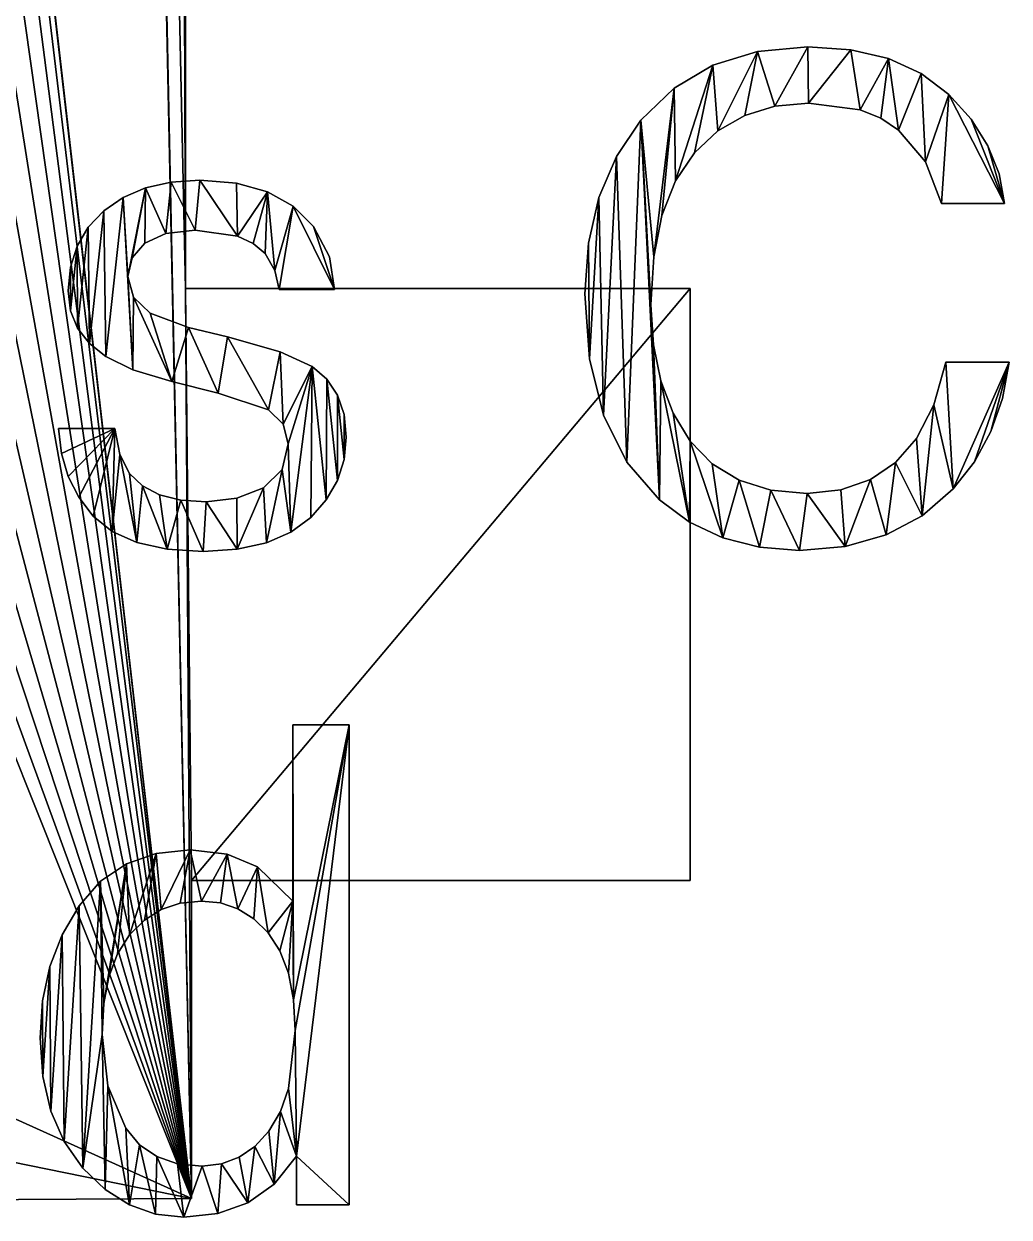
# Model space of a CAD drawing. Extents: x -27 to 98, y -13 to 272.
# Drawn here: x 36.52 to 56.01, y -10.09 to 13.53 of the extents above; entities that cross this region are included whole.
import ezdxf

# ---------------------------------------------------------------- set-up
doc = ezdxf.new("R2010")
doc.units = 0
doc.layers.get('0').update_dxf_attribs({"color": 13, "linetype": 'CONTINUOUS'})

# ---------------------------------------------------------------- blocks, each defined once
blk = doc.blocks.new('GROUP_8')
for p, q in [((67.15, 82.056, 0.004), (67.15, 18.132, 0.004)), ((67.15, 82.056, 7.484), (67.15, 18.132, 7.484)), ((67.15, 18.132, 0.004), (77.136, 18.132, 0.004)), ((67.15, 18.132, 0.004), (67.15, 18.132, 7.484)), ((67.15, 18.132, 7.484), (77.136, 18.132, 7.484)), ((77.136, 18.132, 0.004), (77.136, 6.416, 0.004)), ((77.136, 18.132, 0.004), (77.136, 18.132, 7.484)), ((77.136, 18.132, 7.484), (77.136, 6.416, 7.484)), ((77.136, 6.416, 0.004), (67.265, 6.416, 0.004)), ((67.265, 6.416, 0.004), (67.265, 0.122, 0.004)), ((67.265, 6.416, 0.004), (67.265, 6.416, 7.484)), ((67.265, 6.416, 7.484), (67.265, 0.122, 7.484)), ((77.136, 6.416, 7.484), (67.265, 6.416, 7.484)), ((77.136, 6.416, 0.004), (77.136, 6.416, 7.484)), ((67.265, 0.122, 0.004), (45.566, 0, 0.004)), ((67.265, 0.122, 7.484), (45.566, 0, 7.484)), ((67.265, 0.122, 0.004), (67.265, 0.122, 7.484))]:
    blk.add_line(p, q)
at = {"color": 178}
for p, q in [((80.312, 22.857, 0.051), (81.059, 22.68, 0.051)), ((81.059, 22.68, 0.051), (81.706, 22.384, 0.051)), ((81.706, 22.384, 0.051), (82.253, 21.969, 0.051)), ((82.253, 21.969, 0.051), (82.694, 21.48, 0.051)), ((78.811, 21.74, 0.051), (78.213, 21.556, 0.051)), ((78.213, 21.556, 0.051), (77.682, 21.249, 0.051)), ((80.908, 21.501, 0.051), (80.495, 21.668, 0.051)), ((81.257, 21.267, 0.051), (80.908, 21.501, 0.051)), ((82.694, 21.48, 0.051), (83.024, 20.958, 0.051)), ((77.682, 21.249, 0.051), (77.218, 20.819, 0.051)), ((77.218, 20.819, 0.051), (76.842, 20.263, 0.051)), ((83.024, 20.958, 0.051), (83.245, 20.404, 0.051)), ((83.245, 20.404, 0.051), (83.355, 19.817, 0.051)), ((65.914, 19.934, 0.051), (66.358, 20.123, 0.051)), ((66.358, 20.123, 0.051), (66.863, 20.237, 0.051)), ((66.863, 20.237, 0.051), (67.428, 20.275, 0.051)), ((67.428, 20.275, 0.051), (68.154, 20.218, 0.051)), ((68.154, 20.218, 0.051), (68.77, 20.046, 0.051)), ((76.842, 20.263, 0.051), (76.573, 19.575, 0.051)), ((65.531, 19.669, 0.051), (65.914, 19.934, 0.051)), ((68.77, 20.046, 0.051), (69.278, 19.76, 0.051)), ((65.222, 19.343, 0.051), (65.531, 19.669, 0.051)), ((69.278, 19.76, 0.051), (69.677, 19.36, 0.051)), ((83.355, 19.817, 0.051), (82.105, 19.817, 0.051)), ((65.002, 18.97, 0.051), (65.222, 19.343, 0.051)), ((66.761, 19.22, 0.051), (66.343, 19.031, 0.051)), ((67.338, 19.283, 0.051), (66.761, 19.22, 0.051)), ((68.177, 19.168, 0.051), (67.338, 19.283, 0.051)), ((68.487, 19.025, 0.051), (68.177, 19.168, 0.051)), ((69.677, 19.36, 0.051), (69.997, 18.758, 0.051)), ((64.87, 18.551, 0.051), (65.002, 18.97, 0.051)), ((66.343, 19.031, 0.051), (66.089, 18.74, 0.051)), ((68.723, 18.825, 0.051), (68.487, 19.025, 0.051)), ((66.089, 18.74, 0.051), (66.005, 18.368, 0.051)), ((68.915, 18.485, 0.051), (68.723, 18.825, 0.051)), ((69.997, 18.758, 0.051), (70.096, 18.11, 0.051)), ((64.826, 18.084, 0.051), (64.87, 18.551, 0.051)), ((69, 18.11, 0.051), (68.915, 18.485, 0.051)), ((66.005, 18.368, 0.051), (66.116, 17.962, 0.051)), ((64.872, 17.691, 0.051), (64.826, 18.084, 0.051)), ((66.116, 17.962, 0.051), (66.449, 17.646, 0.051)), ((70.096, 18.11, 0.051), (69, 18.11, 0.051)), ((65.012, 17.344, 0.051), (64.872, 17.691, 0.051)), ((66.449, 17.646, 0.051), (67.209, 17.363, 0.051)), ((65.246, 17.041, 0.051), (65.012, 17.344, 0.051)), ((65.573, 16.783, 0.051), (65.246, 17.041, 0.051)), ((76.406, 17.016, 0.051), (76.552, 16.302, 0.051)), ((66.108, 16.525, 0.051), (65.573, 16.783, 0.051)), ((69.651, 16.59, 0.051), (69.947, 16.336, 0.051)), ((81.952, 15.829, 0.051), (82.195, 16.673, 0.051)), ((82.195, 16.673, 0.051), (83.445, 16.673, 0.051)), ((83.445, 16.673, 0.051), (83.313, 15.956, 0.051)), ((69.947, 16.336, 0.051), (70.158, 16.018, 0.051)), ((76.552, 16.302, 0.051), (76.795, 15.667, 0.051)), ((70.158, 16.018, 0.051), (70.285, 15.637, 0.051)), ((81.609, 15.166, 0.051), (81.952, 15.829, 0.051)), ((83.313, 15.956, 0.051), (83.084, 15.3, 0.051)), ((69.083, 15.448, 0.051), (68.788, 15.733, 0.051)), ((70.285, 15.637, 0.051), (70.328, 15.192, 0.051)), ((76.795, 15.667, 0.051), (77.134, 15.111, 0.051)), ((64.692, 14.865, 0.051), (64.632, 15.359, 0.051)), ((64.632, 15.359, 0.051), (65.747, 15.359, 0.051)), ((65.747, 15.359, 0.051), (65.845, 14.847, 0.051)), ((69.181, 15.056, 0.051), (69.083, 15.448, 0.051)), ((70.328, 15.192, 0.051), (70.284, 14.747, 0.051)), ((81.196, 14.69, 0.051), (81.609, 15.166, 0.051)), ((83.084, 15.3, 0.051), (82.759, 14.703, 0.051)), ((69.058, 14.547, 0.051), (69.181, 15.056, 0.051)), ((77.134, 15.111, 0.051), (77.57, 14.659, 0.051)), ((64.826, 14.411, 0.051), (64.692, 14.865, 0.051)), ((65.845, 14.847, 0.051), (66.037, 14.47, 0.051)), ((70.284, 14.747, 0.051), (70.153, 14.333, 0.051)), ((77.57, 14.659, 0.051), (78.101, 14.336, 0.051)), ((80.699, 14.349, 0.051), (81.196, 14.69, 0.051)), ((82.759, 14.703, 0.051), (82.337, 14.167, 0.051)), ((65.035, 14, 0.051), (64.826, 14.411, 0.051)), ((66.037, 14.47, 0.051), (66.296, 14.225, 0.051)), ((68.691, 14.19, 0.051), (69.058, 14.547, 0.051)), ((66.296, 14.225, 0.051), (66.636, 14.05, 0.051)), ((68.163, 13.98, 0.051), (68.691, 14.19, 0.051)), ((70.153, 14.333, 0.051), (69.934, 13.951, 0.051)), ((78.101, 14.336, 0.051), (78.728, 14.142, 0.051)), ((80.117, 14.145, 0.051), (80.699, 14.349, 0.051)), ((65.318, 13.629, 0.051), (65.035, 14, 0.051)), ((66.636, 14.05, 0.051), (67.056, 13.945, 0.051)), ((67.056, 13.945, 0.051), (67.557, 13.91, 0.051)), ((67.557, 13.91, 0.051), (68.163, 13.98, 0.051)), ((69.934, 13.951, 0.051), (69.629, 13.6, 0.051)), ((78.728, 14.142, 0.051), (79.45, 14.077, 0.051)), ((79.45, 14.077, 0.051), (80.117, 14.145, 0.051)), ((82.337, 14.167, 0.051), (81.724, 13.635, 0.051)), ((65.695, 13.324, 0.051), (65.318, 13.629, 0.051)), ((69.629, 13.6, 0.051), (69.233, 13.307, 0.051)), ((77.778, 13.199, 0.051), (77.119, 13.511, 0.051)), ((66.184, 13.105, 0.051), (65.695, 13.324, 0.051)), ((69.233, 13.307, 0.051), (68.747, 13.098, 0.051)), ((66.786, 12.974, 0.051), (66.184, 13.105, 0.051)), ((68.747, 13.098, 0.051), (68.169, 12.972, 0.051)), ((78.504, 13.012, 0.051), (77.778, 13.199, 0.051)), ((67.499, 12.93, 0.051), (66.786, 12.974, 0.051)), ((68.169, 12.972, 0.051), (67.499, 12.93, 0.051)), ((69.271, 6.011, 0.051), (69.271, 9.496, 0.051)), ((69.271, 9.496, 0.051), (70.386, 9.496, 0.051)), ((70.386, 9.496, 0.051), (70.386, 0, 0.051)), ((65.977, 6.746, 0.051), (66.568, 6.953, 0.051)), ((66.568, 6.953, 0.051), (67.242, 7.022, 0.051)), ((67.242, 7.022, 0.051), (67.97, 6.939, 0.051)), ((67.97, 6.939, 0.051), (68.569, 6.687, 0.051)), ((65.468, 6.401, 0.051), (65.977, 6.746, 0.051)), ((68.569, 6.687, 0.051), (69.271, 6.011, 0.051)), ((65.042, 5.918, 0.051), (65.468, 6.401, 0.051)), ((64.705, 5.34, 0.051), (65.042, 5.918, 0.051)), ((67.044, 5.969, 0.051), (66.668, 5.843, 0.051)), ((67.461, 6.011, 0.051), (67.044, 5.969, 0.051)), ((67.838, 5.972, 0.051), (67.461, 6.011, 0.051)), ((68.184, 5.854, 0.051), (67.838, 5.972, 0.051)), ((66.668, 5.843, 0.051), (66.333, 5.634, 0.051)), ((68.499, 5.658, 0.051), (68.184, 5.854, 0.051)), ((66.333, 5.634, 0.051), (66.04, 5.341, 0.051)), ((68.782, 5.383, 0.051), (68.499, 5.658, 0.051)), ((64.464, 4.712, 0.051), (64.705, 5.34, 0.051)), ((66.04, 5.341, 0.051), (65.802, 4.966, 0.051)), ((69.016, 5.026, 0.051), (68.782, 5.383, 0.051)), ((65.802, 4.966, 0.051), (65.632, 4.513, 0.051)), ((69.183, 4.585, 0.051), (69.016, 5.026, 0.051)), ((64.32, 4.034, 0.051), (64.464, 4.712, 0.051)), ((65.632, 4.513, 0.051), (65.53, 3.981, 0.051)), ((69.283, 4.058, 0.051), (69.183, 4.585, 0.051)), ((64.272, 3.305, 0.051), (64.32, 4.034, 0.051)), ((65.53, 3.981, 0.051), (65.496, 3.369, 0.051)), ((64.325, 2.54, 0.051), (64.272, 3.305, 0.051)), ((64.483, 1.855, 0.051), (64.325, 2.54, 0.051)), ((69.025, 1.843, 0.051), (69.187, 2.302, 0.051)), ((64.747, 1.25, 0.051), (64.483, 1.855, 0.051)), ((68.798, 1.459, 0.051), (69.025, 1.843, 0.051)), ((65.966, 1.514, 0.051), (66.237, 1.187, 0.051)), ((68.521, 1.156, 0.051), (68.798, 1.459, 0.051)), ((65.116, 0.725, 0.051), (64.747, 1.25, 0.051)), ((66.237, 1.187, 0.051), (66.578, 0.953, 0.051)), ((66.578, 0.953, 0.051), (66.991, 0.813, 0.051)), ((68.207, 0.94, 0.051), (68.521, 1.156, 0.051)), ((69.342, 0.96, 0.051), (68.899, 0.411, 0.051)), ((69.342, 0, 0.051), (69.342, 0.96, 0.051)), ((65.557, 0.301, 0.051), (65.116, 0.725, 0.051)), ((66.991, 0.813, 0.051), (67.474, 0.767, 0.051)), ((67.474, 0.767, 0.051), (67.859, 0.81, 0.051)), ((67.859, 0.81, 0.051), (68.207, 0.94, 0.051)), ((66.037, -0.002, 0.051), (65.557, 0.301, 0.051)), ((68.899, 0.411, 0.051), (68.382, 0.039, 0.051)), ((68.382, 0.039, 0.051), (67.788, -0.174, 0.051)), ((66.556, -0.184, 0.051), (66.037, -0.002, 0.051)), ((67.113, -0.245, 0.051), (66.556, -0.184, 0.051)), ((67.788, -0.174, 0.051), (67.113, -0.245, 0.051)), ((70.386, 0, 0.051), (69.342, 0, 0.051))]:
    blk.add_line(p, q, dxfattribs=at)
for points in [[(77.119, 13.511, 0.051), (76.525, 13.948, 0.051), (75.88, 14.698, 0.051), (75.419, 15.628, 0.051), (75.142, 16.737, 0.051), (75.05, 18.026, 0.051), (75.119, 19.026, 0.051), (75.327, 19.932, 0.051), (75.673, 20.743, 0.051), (76.158, 21.46, 0.051), (76.814, 22.097, 0.051), (77.584, 22.552, 0.051), (78.467, 22.825, 0.051), (79.463, 22.916, 0.051), (80.312, 22.857, 0.051)], [(80.495, 21.668, 0.051), (79.476, 21.802, 0.051), (78.811, 21.74, 0.051)], [(82.105, 19.817, 0.051), (81.787, 20.637, 0.051), (81.257, 21.267, 0.051)], [(76.573, 19.575, 0.051), (76.412, 18.757, 0.051), (76.358, 17.807, 0.051), (76.406, 17.016, 0.051)], [(67.209, 17.363, 0.051), (67.976, 17.176, 0.051), (69.02, 16.878, 0.051), (69.651, 16.59, 0.051)], [(68.788, 15.733, 0.051), (67.796, 16.061, 0.051), (66.874, 16.293, 0.051), (66.108, 16.525, 0.051)], [(81.724, 13.635, 0.051), (81.013, 13.254, 0.051), (80.203, 13.026, 0.051), (79.296, 12.95, 0.051), (78.504, 13.012, 0.051)], [(69.187, 2.302, 0.051), (69.316, 3.447, 0.051), (69.283, 4.058, 0.051)], [(65.496, 3.369, 0.051), (65.614, 2.352, 0.051), (65.966, 1.514, 0.051)]]:
    blk.add_polyline3d(points, dxfattribs=at)
mesh = blk.add_polyface()
corners = [(54.982, 132.717, 0.004), (55.93, 264.472, 0.004), (56.233, 131.881, 0.004), (55.93, 268.472, 0.004), (61.73, 264.472, 0.004), (57.364, 130.89, 0.004), (58.356, 129.759, 0.004), (59.191, 128.508, 0.004), (59.857, 127.159, 0.004), (60.34, 125.734, 0.004), (60.634, 124.259, 0.004), (60.732, 122.758, 0.004), (60.732, 56.812, 0.004), (77.136, 93.907, 0.004), (67.15, 82.056, 0.004), (67.15, 93.907, 0.004), (77.136, 82.056, 0.004), (77.136, 18.132, 0.004), (67.265, 6.416, 0.004), (67.15, 18.132, 0.004), (77.136, 6.416, 0.004), (48.028, 8.814, 0.004), (45.566, 0, 0.004), (45.566, 4.544, 0.004), (67.265, 0.122, 0.004), (49.232, 45.312, 0.004), (50.733, 45.41, 0.004), (52.208, 45.704, 0.004), (53.633, 46.187, 0.004), (54.982, 46.853, 0.004), (56.233, 47.688, 0.004), (57.364, 48.68, 0.004), (58.356, 49.811, 0.004), (59.191, 51.062, 0.004), (59.857, 52.411, 0.004), (60.34, 53.835, 0.004), (60.634, 55.311, 0.004), (66.636, 170.037, 0.004), (66.616, 194.116, 0.005), (67.15, 122.449, 0.004), (27.899, 93.686, 0.004), (23.552, 93.686, 0.004), (23.552, 93.909, 0.004), (41.88, 263.447, 0.001), (25.26, 263.375, 0.004), (41.88, 268.472, 0), (10.57, 18.131, 0.004), (0.546, 6.415, 0.004), (0.546, 18.131, 0.004), (10.57, 6.415, 0.004), (10.51, 134.258, 0.004), (0.292, 122.449, 0.004), (0.292, 134.258, 0.004), (10.51, 122.449, 0.004), (10.51, 158.204, 0.004), (10.51, 113.172, 0.004), (14.565, 113.172, 0.004), (9.996, 170.037, 0.004), (0.292, 158.204, 0.004), (0.292, 170.037, 0.004), (9.988, 206.011, 0.004), (0, 194.091, 0.004), (0, 206.011, 0.004), (9.988, 194.091, 0.004), (9.988, 237.183, 0.004), (0, 225.347, 0.004), (0, 237.183, 0.004), (9.988, 225.347, 0.004), (9.988, 272.935, 0.004), (0, 261.127, 0.004), (0, 272.935, 0.004), (9.988, 261.127, 0.004), (24.952, 45.312, 0.004), (10.57, 38.291, 0.004), (10.57, 45.312, 0.004), (38.884, 38.291, 0.004), (32.052, 49.369, 0.004), (37.732, 56.812, 0.004), (37.83, 55.311, 0.004), (38.124, 53.835, 0.004), (38.607, 52.411, 0.004), (39.273, 51.062, 0.004), (38.884, 31.285, 0.004), (10.57, 31.285, 0.004), (10.57, 0.122, 0.004), (30.068, 8.814, 0.004), (40.108, 49.811, 0.004), (41.1, 48.68, 0.004), (42.231, 47.688, 0.004), (43.482, 46.853, 0.004), (44.831, 46.187, 0.004), (46.256, 45.704, 0.004), (47.731, 45.41, 0.004), (22.594, 148.709, 0.004), (19.442, 95.964, 0.004), (38.607, 127.159, 0.004), (39.273, 128.508, 0.004), (40.108, 129.759, 0.004), (54.536, 148.709, 0.004), (38.124, 125.734, 0.004), (37.83, 124.259, 0.004), (32.052, 91.609, 0.004), (37.732, 122.758, 0.004), (41.1, 130.89, 0.004), (42.231, 131.881, 0.004), (43.482, 132.717, 0.004), (44.831, 133.382, 0.004), (46.256, 133.866, 0.004), (47.731, 134.159, 0.004), (49.232, 134.258, 0.004), (50.733, 134.159, 0.004), (52.208, 133.866, 0.004), (53.633, 133.382, 0.004), (54.544, 185.199, 0.005), (22.601, 185.187, 0.004), (25.27, 228.189, 0.004), (38.157, 210.551, 0.004), (37.543, 213.646, 0.003), (39.921, 207.911, 0.004), (42.561, 206.147, 0.004), (45.66, 205.543, 0.004), (48.776, 206.159, 0.004), (51.404, 207.92, 0.004), (53.155, 210.56, 0.004), (53.764, 213.658, 0.004), (38.164, 216.757, 0.004), (50.158, 235.429, 0.004), (39.923, 219.389, 0.004), (42.558, 221.141, 0.004), (45.654, 221.766, 0.003), (48.759, 221.148, 0.003), (51.399, 219.384, 0.003), (50.18, 263.483), (76.624, 272.935, 0.004), (66.628, 261.127, 0.004), (66.628, 272.935, 0.004), (76.624, 261.127, 0.004), (66.628, 282.263, 0.004), (9.988, 282.263, 0.004), (14.565, 95.964, 0.004), (47.68, 268.472, 0), (47.68, 263.472, 0), (53.158, 216.756, 0.003), (61.73, 268.472, 0.004), (66.628, 215.623, 0.004), (66.628, 225.335, 0.004), (76.624, 215.623, 0.004), (76.624, 225.335, 0.004), (67.15, 158.204, 0.004), (77.136, 170.037, 0.004), (77.136, 158.204, 0.004), (67.15, 134.258, 0.004), (77.136, 122.449, 0.004), (77.136, 134.258, 0.004), (66.628, 205.971, 0.005), (76.624, 194.099, 0.005), (76.624, 205.971, 0.005), (32.965, 0, 0.004), (32.965, 4.544, 0.004)]
mesh.append_faces([[corners[k] for k in face] for face in [(14, 13, 16), (18, 17, 20), (21, 22, 23), (46, 47, 48), (50, 51, 52), (57, 58, 59), (60, 61, 62), (64, 65, 66), (68, 69, 70), (72, 73, 74), (82, 46, 83), (134, 133, 136), (137, 68, 138), (146, 145, 147), (148, 149, 150), (152, 151, 153), (155, 154, 156), (157, 85, 158)]], dxfattribs={"vtx0": -1})
mesh.append_faces([[corners[k] for k in face] for face in [(0, 1, 2), (1, 0, 3), (2, 4, 5), (5, 4, 6), (6, 4, 7), (7, 4, 8), (8, 4, 9), (9, 4, 10), (10, 4, 11), (11, 4, 12), (13, 14, 15), (17, 18, 19), (22, 21, 24), (37, 4, 38), (19, 37, 14), (15, 37, 39), (24, 19, 18), (47, 46, 49), (51, 50, 53), (53, 54, 55), (55, 54, 56), (58, 57, 54), (61, 60, 63), (63, 60, 57), (65, 64, 67), (69, 68, 71), (73, 72, 75), (49, 82, 84), (85, 82, 21), (95, 93, 96), (96, 93, 97), (40, 100, 101), (101, 100, 76), (97, 98, 103), (103, 98, 104), (104, 98, 105), (105, 98, 106), (106, 98, 107), (107, 98, 108), (108, 98, 109), (109, 98, 110), (110, 98, 111), (111, 98, 112), (112, 98, 0), (114, 115, 113), (115, 114, 44), (116, 115, 117), (125, 126, 127), (127, 126, 128), (128, 126, 129), (129, 126, 130), (130, 126, 131), (133, 134, 135), (71, 44, 64), (67, 44, 60), (56, 44, 139), (139, 44, 94), (45, 137, 140), (140, 137, 141), (141, 137, 132), (131, 3, 142), (142, 3, 124), (3, 137, 143), (143, 137, 4), (144, 145, 146), (145, 135, 134), (39, 151, 152), (151, 39, 148), (38, 154, 155), (154, 38, 144)]], dxfattribs={"vtx0": -1, "vtx1": -1})
mesh.append_faces([[corners[k] for k in face] for face in [(24, 21, 25), (24, 12, 4), (24, 4, 19), (19, 4, 37), (14, 37, 15), (75, 76, 77), (46, 82, 49), (84, 82, 85), (21, 75, 81), (42, 93, 95), (42, 99, 40), (113, 115, 116), (68, 137, 71), (71, 137, 44), (64, 44, 67), (60, 44, 57), (57, 44, 54), (54, 44, 56), (94, 44, 114), (44, 137, 45), (132, 137, 3), (132, 3, 131), (124, 3, 113), (113, 3, 0), (4, 137, 38), (38, 137, 144), (144, 137, 145), (37, 148, 39)]], dxfattribs={"vtx0": -1, "vtx1": -1, "vtx2": -1})
mesh.append_faces([[corners[k] for k in face] for face in [(2, 1, 4), (24, 25, 26), (24, 26, 27), (24, 27, 28), (24, 28, 29), (24, 29, 30), (24, 30, 31), (24, 31, 32), (24, 32, 33), (24, 33, 34), (24, 34, 35), (24, 35, 36), (24, 36, 12), (53, 50, 54), (75, 72, 76), (75, 77, 78), (75, 78, 79), (75, 79, 80), (75, 80, 81), (21, 82, 75), (21, 81, 86), (21, 86, 87), (21, 87, 88), (21, 88, 89), (21, 89, 90), (21, 90, 91), (21, 91, 92), (21, 92, 25), (93, 42, 94), (97, 93, 98), (42, 95, 99), (40, 99, 100), (76, 100, 102), (76, 102, 77), (0, 98, 113), (113, 116, 118), (113, 118, 119), (113, 119, 120), (113, 120, 121), (113, 121, 122), (113, 122, 123), (113, 123, 124), (115, 125, 117), (125, 115, 126), (131, 126, 132), (94, 114, 93), (145, 137, 135), (148, 37, 149), (85, 157, 84)]], dxfattribs={"vtx0": -1, "vtx2": -1})
mesh.append_faces([[corners[k] for k in face] for face in [(43, 44, 45)]], dxfattribs={"vtx1": -1})
mesh.append_faces([[corners[k] for k in face] for face in [(40, 41, 42)]], dxfattribs={"vtx2": -1})
mesh = blk.add_polyface()
corners = [(41.88, 263.447, 7.481), (41.88, 268.472, 7.48), (25.26, 263.375, 7.484), (50.18, 263.483, 7.48), (47.68, 268.472, 7.48), (47.68, 263.472, 7.48), (25.27, 228.189, 7.484), (38.164, 216.757, 7.484), (50.158, 235.429, 7.484), (37.543, 213.646, 7.483), (39.923, 219.389, 7.484), (42.558, 221.141, 7.484), (45.654, 221.766, 7.483), (48.759, 221.148, 7.483), (51.399, 219.384, 7.483), (22.601, 185.187, 7.484), (54.544, 185.199, 7.485), (38.157, 210.551, 7.484), (39.921, 207.911, 7.484), (42.561, 206.147, 7.484), (45.66, 205.543, 7.484), (48.776, 206.159, 7.484), (51.404, 207.92, 7.484), (53.155, 210.56, 7.484), (53.764, 213.658, 7.484), (23.552, 93.909, 7.484), (22.594, 148.709, 7.484), (19.442, 95.964, 7.484), (38.607, 127.159, 7.484), (39.273, 128.508, 7.484), (40.108, 129.759, 7.484), (54.536, 148.709, 7.484), (38.124, 125.734, 7.484), (27.899, 93.686, 7.484), (37.83, 124.259, 7.484), (32.052, 91.609, 7.484), (32.052, 49.369, 7.484), (37.732, 122.758, 7.484), (37.732, 56.812, 7.484), (41.1, 130.89, 7.484), (42.231, 131.881, 7.484), (43.482, 132.717, 7.484), (44.831, 133.382, 7.484), (46.256, 133.866, 7.484), (47.731, 134.159, 7.484), (49.232, 134.258, 7.484), (50.733, 134.159, 7.484), (52.208, 133.866, 7.484), (53.633, 133.382, 7.484), (54.982, 132.717, 7.484), (67.265, 0.122, 7.484), (45.566, 4.544, 7.484), (45.566, 0, 7.484), (48.028, 8.814, 7.484), (49.232, 45.312, 7.484), (50.733, 45.41, 7.484), (52.208, 45.704, 7.484), (53.633, 46.187, 7.484), (54.982, 46.853, 7.484), (56.233, 47.688, 7.484), (57.364, 48.68, 7.484), (58.356, 49.811, 7.484), (59.191, 51.062, 7.484), (59.857, 52.411, 7.484), (60.34, 53.835, 7.484), (60.634, 55.311, 7.484), (60.732, 56.812, 7.484), (61.73, 264.472, 7.48), (61.73, 268.472, 7.48), (67.15, 18.132, 7.484), (66.636, 170.037, 7.484), (66.616, 194.116, 7.485), (67.15, 82.056, 7.484), (67.15, 93.907, 7.484), (67.15, 122.449, 7.484), (67.265, 6.416, 7.484), (77.136, 18.132, 7.484), (77.136, 6.416, 7.484), (77.136, 93.907, 7.484), (77.136, 82.056, 7.484), (77.136, 122.449, 7.484), (67.15, 134.258, 7.484), (77.136, 134.258, 7.484), (67.15, 158.204, 7.484), (77.136, 170.037, 7.484), (77.136, 158.204, 7.484), (76.624, 194.099, 7.485), (66.628, 205.971, 7.485), (76.624, 205.971, 7.485), (76.624, 215.623, 7.484), (66.628, 225.335, 7.484), (66.628, 215.623, 7.484), (76.624, 225.335, 7.484), (76.624, 261.127, 7.484), (66.628, 272.935, 7.484), (66.628, 261.127, 7.484), (76.624, 272.935, 7.484), (9.988, 194.091, 7.484), (0, 206.011, 7.484), (0, 194.091, 7.484), (9.988, 206.011, 7.484), (9.996, 170.037, 7.484), (9.988, 225.347, 7.484), (9.988, 237.183, 7.484), (9.988, 261.127, 7.484), (9.988, 272.935, 7.484), (9.988, 282.263, 7.484), (66.628, 282.263, 7.484), (10.51, 158.204, 7.484), (14.565, 113.172, 7.484), (14.565, 95.964, 7.484), (55.93, 268.472, 7.48), (53.158, 216.756, 7.483), (55.93, 264.472, 7.48), (56.233, 131.881, 7.484), (57.364, 130.89, 7.484), (58.356, 129.759, 7.484), (59.191, 128.508, 7.484), (59.857, 127.159, 7.484), (60.34, 125.734, 7.484), (60.634, 124.259, 7.484), (60.732, 122.758, 7.484), (10.57, 18.131, 7.484), (38.884, 31.286, 7.484), (10.57, 31.286, 7.484), (10.57, 6.416, 7.484), (10.57, 0.122, 7.484), (30.068, 8.814, 7.484), (38.884, 38.291, 7.484), (39.273, 51.062, 7.484), (40.108, 49.811, 7.484), (41.1, 48.68, 7.484), (42.231, 47.688, 7.484), (43.482, 46.853, 7.484), (44.831, 46.187, 7.484), (46.256, 45.704, 7.484), (47.731, 45.41, 7.484), (10.57, 38.291, 7.484), (24.952, 45.312, 7.484), (10.57, 45.312, 7.484), (37.83, 55.311, 7.484), (38.124, 53.835, 7.484), (38.607, 52.411, 7.484), (0.292, 158.204, 7.484), (0.292, 170.037, 7.484), (0.292, 122.449, 7.484), (10.51, 134.258, 7.484), (0.292, 134.258, 7.484), (10.51, 122.449, 7.484), (10.51, 113.172, 7.484), (0.546, 6.416, 7.484), (0.546, 18.131, 7.484), (23.552, 93.686, 7.484), (32.965, 0, 7.484), (32.965, 4.544, 7.484), (0, 272.935, 7.484), (0, 261.127, 7.484), (0, 237.183, 7.484), (0, 225.347, 7.484)]
mesh.append_faces([[corners[k] for k in face] for face in [(3, 4, 5), (50, 51, 52), (76, 75, 77), (78, 72, 79), (81, 80, 82), (84, 83, 85), (87, 86, 88), (90, 89, 92), (94, 93, 96), (97, 98, 99), (122, 123, 124), (137, 138, 139), (143, 101, 144), (145, 146, 147), (150, 122, 151), (33, 25, 152), (127, 153, 154), (104, 155, 156), (102, 157, 158)]], dxfattribs={"vtx0": -1})
mesh.append_faces([[corners[k] for k in face] for face in [(6, 7, 8), (7, 6, 9), (8, 14, 3), (17, 16, 18), (18, 16, 19), (19, 16, 20), (20, 16, 21), (21, 16, 22), (22, 16, 23), (23, 16, 24), (25, 26, 27), (26, 30, 31), (28, 25, 32), (32, 33, 34), (34, 36, 37), (37, 36, 38), (31, 49, 16), (51, 50, 53), (54, 50, 55), (55, 50, 56), (56, 50, 57), (57, 50, 58), (58, 50, 59), (59, 50, 60), (60, 50, 61), (61, 50, 62), (62, 50, 63), (63, 50, 64), (64, 50, 65), (65, 50, 66), (67, 50, 68), (80, 81, 74), (70, 83, 84), (83, 74, 81), (86, 87, 71), (89, 90, 91), (93, 94, 95), (98, 97, 100), (100, 101, 102), (103, 101, 104), (105, 101, 106), (106, 2, 107), (15, 27, 26), (111, 49, 113), (91, 71, 87), (107, 95, 94), (114, 113, 49), (113, 114, 67), (123, 53, 128), (129, 53, 130), (130, 53, 131), (131, 53, 132), (132, 53, 133), (133, 53, 134), (134, 53, 135), (135, 53, 136), (136, 53, 54), (138, 128, 36), (38, 128, 140), (140, 128, 141), (141, 128, 142), (142, 128, 129), (146, 149, 108), (153, 127, 126), (155, 104, 105), (157, 102, 103)]], dxfattribs={"vtx0": -1, "vtx1": -1})
mesh.append_faces([[corners[k] for k in face] for face in [(6, 16, 17), (26, 25, 28), (32, 25, 33), (53, 50, 54), (66, 50, 67), (68, 50, 69), (68, 69, 70), (70, 72, 73), (83, 70, 74), (102, 101, 103), (104, 101, 105), (106, 101, 2), (2, 101, 108), (2, 108, 109), (2, 27, 15), (107, 2, 1), (107, 4, 3), (107, 3, 111), (111, 3, 14), (111, 24, 16), (111, 16, 49), (107, 68, 71), (107, 71, 91), (107, 91, 90), (123, 122, 125), (123, 126, 127), (128, 53, 129), (36, 128, 38)]], dxfattribs={"vtx0": -1, "vtx1": -1, "vtx2": -1})
mesh.append_faces([[corners[k] for k in face] for face in [(8, 7, 10), (8, 10, 11), (8, 11, 12), (8, 12, 13), (8, 13, 14), (15, 6, 2), (6, 15, 16), (6, 17, 9), (26, 28, 29), (26, 29, 30), (34, 33, 35), (34, 35, 36), (31, 30, 39), (31, 39, 40), (31, 40, 41), (31, 41, 42), (31, 42, 43), (31, 43, 44), (31, 44, 45), (31, 45, 46), (31, 46, 47), (31, 47, 48), (31, 48, 49), (68, 70, 71), (70, 69, 72), (70, 73, 74), (69, 50, 75), (75, 76, 69), (72, 78, 73), (100, 97, 101), (2, 109, 110), (2, 110, 27), (107, 1, 4), (111, 14, 112), (111, 112, 24), (107, 111, 68), (107, 90, 95), (67, 114, 115), (67, 115, 116), (67, 116, 117), (67, 117, 118), (67, 118, 119), (67, 119, 120), (67, 120, 121), (67, 121, 66), (123, 125, 126), (123, 127, 53), (138, 137, 128), (101, 143, 108), (146, 145, 148), (146, 148, 149), (108, 149, 109), (122, 150, 125)]], dxfattribs={"vtx0": -1, "vtx2": -1})
mesh.append_faces([[corners[k] for k in face] for face in [(0, 1, 2)]], dxfattribs={"vtx1": -1})
mesh = blk.add_polyface()
corners = [(67.15, 82.056, 0.004), (67.15, 18.132, 7.484), (67.15, 18.132, 0.004), (67.15, 82.056, 7.484)]
mesh.append_faces([[corners[k] for k in face] for face in [(0, 1, 2), (1, 0, 3)]], dxfattribs={"vtx0": -1})
mesh = blk.add_polyface(dxfattribs=at)
corners = [(75.142, 16.737, 0.051), (75.119, 19.026, 0.051), (75.05, 18.026, 0.051), (75.327, 19.932, 0.051), (75.419, 15.628, 0.051), (75.673, 20.743, 0.051), (75.88, 14.698, 0.051), (76.158, 21.46, 0.051), (76.525, 13.948, 0.051), (76.358, 17.807, 0.051), (76.406, 17.016, 0.051), (76.552, 16.302, 0.051), (77.119, 13.511, 0.051), (76.795, 15.667, 0.051), (77.134, 15.111, 0.051), (77.778, 13.199, 0.051), (77.57, 14.659, 0.051), (78.101, 14.336, 0.051), (78.504, 13.012, 0.051), (78.728, 14.142, 0.051), (79.296, 12.95, 0.051), (79.45, 14.077, 0.051), (80.203, 13.026, 0.051), (80.117, 14.145, 0.051), (80.699, 14.349, 0.051), (81.013, 13.254, 0.051), (81.196, 14.69, 0.051), (81.724, 13.635, 0.051), (81.609, 15.166, 0.051), (81.952, 15.829, 0.051), (82.337, 14.167, 0.051), (82.195, 16.673, 0.051), (83.445, 16.673, 0.051), (82.759, 14.703, 0.051), (83.084, 15.3, 0.051), (83.313, 15.956, 0.051), (76.412, 18.757, 0.051), (76.814, 22.097, 0.051), (76.573, 19.575, 0.051), (76.842, 20.263, 0.051), (77.584, 22.552, 0.051), (77.218, 20.819, 0.051), (77.682, 21.249, 0.051), (78.467, 22.825, 0.051), (78.213, 21.556, 0.051), (78.811, 21.74, 0.051), (79.463, 22.916, 0.051), (79.476, 21.802, 0.051), (80.312, 22.857, 0.051), (80.495, 21.668, 0.051), (81.059, 22.68, 0.051), (80.908, 21.501, 0.051), (81.257, 21.267, 0.051), (81.706, 22.384, 0.051), (81.787, 20.637, 0.051), (82.253, 21.969, 0.051), (82.105, 19.817, 0.051), (83.355, 19.817, 0.051), (82.694, 21.48, 0.051), (83.024, 20.958, 0.051), (83.245, 20.404, 0.051)]
mesh.append_faces([[corners[k] for k in face] for face in [(0, 1, 2), (32, 34, 35), (59, 57, 60)]], dxfattribs={"vtx0": -1, "color": 178})
mesh.append_faces([[corners[k] for k in face] for face in [(1, 0, 3), (3, 4, 5), (5, 6, 7), (9, 8, 10), (10, 8, 11), (11, 12, 13), (13, 12, 14), (14, 15, 16), (16, 15, 17), (17, 18, 19), (19, 20, 21), (21, 22, 23), (23, 22, 24), (24, 25, 26), (26, 27, 28), (28, 27, 29), (29, 30, 31), (31, 30, 32), (7, 36, 37), (36, 7, 9), (37, 39, 40), (40, 42, 43), (43, 45, 46), (46, 47, 48), (48, 49, 50), (50, 52, 53), (53, 54, 55), (55, 57, 58), (58, 57, 59)]], dxfattribs={"vtx0": -1, "vtx1": -1, "color": 178})
mesh.append_faces([[corners[k] for k in face] for face in [(7, 8, 9)]], dxfattribs={"vtx0": -1, "vtx1": -1, "vtx2": -1, "color": 178})
mesh.append_faces([[corners[k] for k in face] for face in [(3, 0, 4), (5, 4, 6), (7, 6, 8), (11, 8, 12), (14, 12, 15), (17, 15, 18), (19, 18, 20), (21, 20, 22), (24, 22, 25), (26, 25, 27), (29, 27, 30), (32, 30, 33), (32, 33, 34), (37, 36, 38), (37, 38, 39), (40, 39, 41), (40, 41, 42), (43, 42, 44), (43, 44, 45), (46, 45, 47), (48, 47, 49), (50, 49, 51), (50, 51, 52), (53, 52, 54), (55, 54, 56), (55, 56, 57)]], dxfattribs={"vtx0": -1, "vtx2": -1, "color": 178})
mesh = blk.add_polyface(dxfattribs=at)
corners = [(64.692, 14.865, 0.051), (65.747, 15.359, 0.051), (64.632, 15.359, 0.051), (64.826, 14.411, 0.051), (65.035, 14, 0.051), (65.318, 13.629, 0.051), (65.695, 13.324, 0.051), (65.845, 14.847, 0.051), (66.184, 13.105, 0.051), (66.037, 14.47, 0.051), (66.296, 14.225, 0.051), (66.786, 12.974, 0.051), (66.636, 14.05, 0.051), (67.056, 13.945, 0.051), (67.499, 12.93, 0.051), (67.557, 13.91, 0.051), (68.169, 12.972, 0.051), (68.163, 13.98, 0.051), (68.691, 14.19, 0.051), (68.747, 13.098, 0.051), (69.058, 14.547, 0.051), (69.233, 13.307, 0.051), (69.181, 15.056, 0.051), (64.872, 17.691, 0.051), (64.87, 18.551, 0.051), (64.826, 18.084, 0.051), (65.002, 18.97, 0.051), (65.012, 17.344, 0.051), (65.222, 19.343, 0.051), (65.246, 17.041, 0.051), (65.531, 19.669, 0.051), (65.573, 16.783, 0.051), (65.914, 19.934, 0.051), (66.108, 16.525, 0.051), (66.005, 18.368, 0.051), (66.116, 17.962, 0.051), (66.874, 16.293, 0.051), (66.449, 17.646, 0.051), (67.209, 17.363, 0.051), (67.796, 16.061, 0.051), (67.976, 17.176, 0.051), (68.788, 15.733, 0.051), (69.02, 16.878, 0.051), (69.083, 15.448, 0.051), (69.651, 16.59, 0.051), (69.629, 13.6, 0.051), (69.934, 13.951, 0.051), (69.947, 16.336, 0.051), (70.153, 14.333, 0.051), (70.158, 16.018, 0.051), (70.284, 14.747, 0.051), (70.285, 15.637, 0.051), (70.328, 15.192, 0.051), (66.358, 20.123, 0.051), (66.089, 18.74, 0.051), (66.343, 19.031, 0.051), (66.761, 19.22, 0.051), (66.863, 20.237, 0.051), (67.338, 19.283, 0.051), (67.428, 20.275, 0.051), (68.177, 19.168, 0.051), (68.154, 20.218, 0.051), (68.77, 20.046, 0.051), (68.487, 19.025, 0.051), (68.723, 18.825, 0.051), (68.915, 18.485, 0.051), (69.278, 19.76, 0.051), (69, 18.11, 0.051), (70.096, 18.11, 0.051), (69.677, 19.36, 0.051), (69.997, 18.758, 0.051)]
mesh.append_faces([[corners[k] for k in face] for face in [(0, 1, 2), (23, 24, 25), (51, 50, 52), (69, 68, 70)]], dxfattribs={"vtx0": -1, "color": 178})
mesh.append_faces([[corners[k] for k in face] for face in [(1, 6, 7), (7, 8, 9), (9, 8, 10), (10, 11, 12), (12, 11, 13), (13, 14, 15), (15, 16, 17), (17, 16, 18), (18, 19, 20), (20, 21, 22), (24, 23, 26), (26, 27, 28), (28, 29, 30), (30, 31, 32), (34, 33, 35), (35, 36, 37), (37, 36, 38), (38, 39, 40), (40, 41, 42), (42, 43, 44), (44, 46, 47), (47, 48, 49), (49, 50, 51), (53, 56, 57), (57, 58, 59), (59, 60, 61), (61, 60, 62), (62, 65, 66), (66, 68, 69)]], dxfattribs={"vtx0": -1, "vtx1": -1, "color": 178})
mesh.append_faces([[corners[k] for k in face] for face in [(32, 33, 34), (44, 22, 21)]], dxfattribs={"vtx0": -1, "vtx1": -1, "vtx2": -1, "color": 178})
mesh.append_faces([[corners[k] for k in face] for face in [(1, 0, 3), (1, 3, 4), (1, 4, 5), (1, 5, 6), (7, 6, 8), (10, 8, 11), (13, 11, 14), (15, 14, 16), (18, 16, 19), (20, 19, 21), (26, 23, 27), (28, 27, 29), (30, 29, 31), (32, 31, 33), (35, 33, 36), (38, 36, 39), (40, 39, 41), (42, 41, 43), (44, 43, 22), (44, 21, 45), (44, 45, 46), (47, 46, 48), (49, 48, 50), (34, 53, 32), (53, 34, 54), (53, 54, 55), (53, 55, 56), (57, 56, 58), (59, 58, 60), (62, 60, 63), (62, 63, 64), (62, 64, 65), (66, 65, 67), (66, 67, 68)]], dxfattribs={"vtx0": -1, "vtx2": -1, "color": 178})
mesh = blk.add_polyface()
corners = [(67.15, 18.132, 7.484), (77.136, 18.132, 0.004), (67.15, 18.132, 0.004), (77.136, 18.132, 7.484)]
mesh.append_faces([[corners[k] for k in face] for face in [(0, 1, 2), (1, 0, 3)]], dxfattribs={"vtx0": -1})
mesh = blk.add_polyface()
corners = [(77.136, 18.132, 0.004), (77.136, 6.416, 7.484), (77.136, 6.416, 0.004), (77.136, 18.132, 7.484)]
mesh.append_faces([[corners[k] for k in face] for face in [(0, 1, 2), (1, 0, 3)]], dxfattribs={"vtx0": -1})
mesh = blk.add_polyface(dxfattribs=at)
corners = [(64.325, 2.54, 0.051), (64.32, 4.034, 0.051), (64.272, 3.305, 0.051), (64.464, 4.712, 0.051), (64.483, 1.855, 0.051), (64.705, 5.34, 0.051), (64.747, 1.25, 0.051), (65.042, 5.918, 0.051), (65.116, 0.725, 0.051), (65.468, 6.401, 0.051), (65.496, 3.369, 0.051), (65.557, 0.301, 0.051), (65.614, 2.352, 0.051), (66.037, -0.002, 0.051), (65.966, 1.514, 0.051), (66.237, 1.187, 0.051), (66.556, -0.184, 0.051), (66.578, 0.953, 0.051), (67.113, -0.245, 0.051), (66.991, 0.813, 0.051), (67.474, 0.767, 0.051), (67.788, -0.174, 0.051), (67.859, 0.81, 0.051), (68.382, 0.039, 0.051), (68.207, 0.94, 0.051), (68.521, 1.156, 0.051), (68.899, 0.411, 0.051), (68.798, 1.459, 0.051), (69.025, 1.843, 0.051), (69.342, 0.96, 0.051), (69.187, 2.302, 0.051), (69.316, 3.447, 0.051), (70.386, 0, 0.051), (69.342, 0, 0.051), (65.53, 3.981, 0.051), (65.977, 6.746, 0.051), (65.632, 4.513, 0.051), (65.802, 4.966, 0.051), (66.04, 5.341, 0.051), (66.568, 6.953, 0.051), (66.333, 5.634, 0.051), (66.668, 5.843, 0.051), (67.242, 7.022, 0.051), (67.044, 5.969, 0.051), (67.461, 6.011, 0.051), (67.97, 6.939, 0.051), (67.838, 5.972, 0.051), (68.184, 5.854, 0.051), (68.569, 6.687, 0.051), (68.499, 5.658, 0.051), (68.782, 5.383, 0.051), (69.271, 6.011, 0.051), (69.016, 5.026, 0.051), (69.183, 4.585, 0.051), (69.283, 4.058, 0.051), (69.271, 9.496, 0.051), (70.386, 9.496, 0.051)]
mesh.append_faces([[corners[k] for k in face] for face in [(0, 1, 2), (32, 29, 33)]], dxfattribs={"vtx0": -1, "color": 178})
mesh.append_faces([[corners[k] for k in face] for face in [(1, 0, 3), (3, 4, 5), (5, 6, 7), (7, 8, 9), (10, 11, 12), (12, 13, 14), (14, 13, 15), (15, 16, 17), (17, 18, 19), (19, 18, 20), (20, 21, 22), (22, 23, 24), (24, 23, 25), (25, 26, 27), (27, 26, 28), (28, 29, 30), (30, 29, 31), (9, 34, 35), (34, 9, 10), (35, 38, 39), (39, 41, 42), (42, 44, 45), (45, 47, 48), (48, 50, 51), (51, 54, 55), (55, 54, 56), (56, 29, 32)]], dxfattribs={"vtx0": -1, "vtx1": -1, "color": 178})
mesh.append_faces([[corners[k] for k in face] for face in [(9, 8, 10), (56, 31, 29)]], dxfattribs={"vtx0": -1, "vtx1": -1, "vtx2": -1, "color": 178})
mesh.append_faces([[corners[k] for k in face] for face in [(3, 0, 4), (5, 4, 6), (7, 6, 8), (10, 8, 11), (12, 11, 13), (15, 13, 16), (17, 16, 18), (20, 18, 21), (22, 21, 23), (25, 23, 26), (28, 26, 29), (35, 34, 36), (35, 36, 37), (35, 37, 38), (39, 38, 40), (39, 40, 41), (42, 41, 43), (42, 43, 44), (45, 44, 46), (45, 46, 47), (48, 47, 49), (48, 49, 50), (51, 50, 52), (51, 52, 53), (51, 53, 54), (56, 54, 31)]], dxfattribs={"vtx0": -1, "vtx2": -1, "color": 178})
mesh = blk.add_polyface()
corners = [(67.265, 6.416, 0.004), (67.265, 0.122, 7.484), (67.265, 0.122, 0.004), (67.265, 6.416, 7.484)]
mesh.append_faces([[corners[k] for k in face] for face in [(0, 1, 2), (1, 0, 3)]], dxfattribs={"vtx0": -1})
mesh = blk.add_polyface()
corners = [(77.136, 6.416, 7.484), (67.265, 6.416, 0.004), (77.136, 6.416, 0.004), (67.265, 6.416, 7.484)]
mesh.append_faces([[corners[k] for k in face] for face in [(0, 1, 2), (1, 0, 3)]], dxfattribs={"vtx0": -1})
mesh = blk.add_polyface()
corners = [(67.265, 0.122, 7.484), (45.566, 0, 0.004), (67.265, 0.122, 0.004), (45.566, 0, 7.484)]
mesh.append_faces([[corners[k] for k in face] for face in [(0, 1, 2), (1, 0, 3)]], dxfattribs={"vtx0": -1})

msp = doc.modelspace()

# ---------------------------------------------------------------- block references
msp.add_blockref('GROUP_8', (-27.43, -9.841))

doc.saveas('drawing.dxf')
